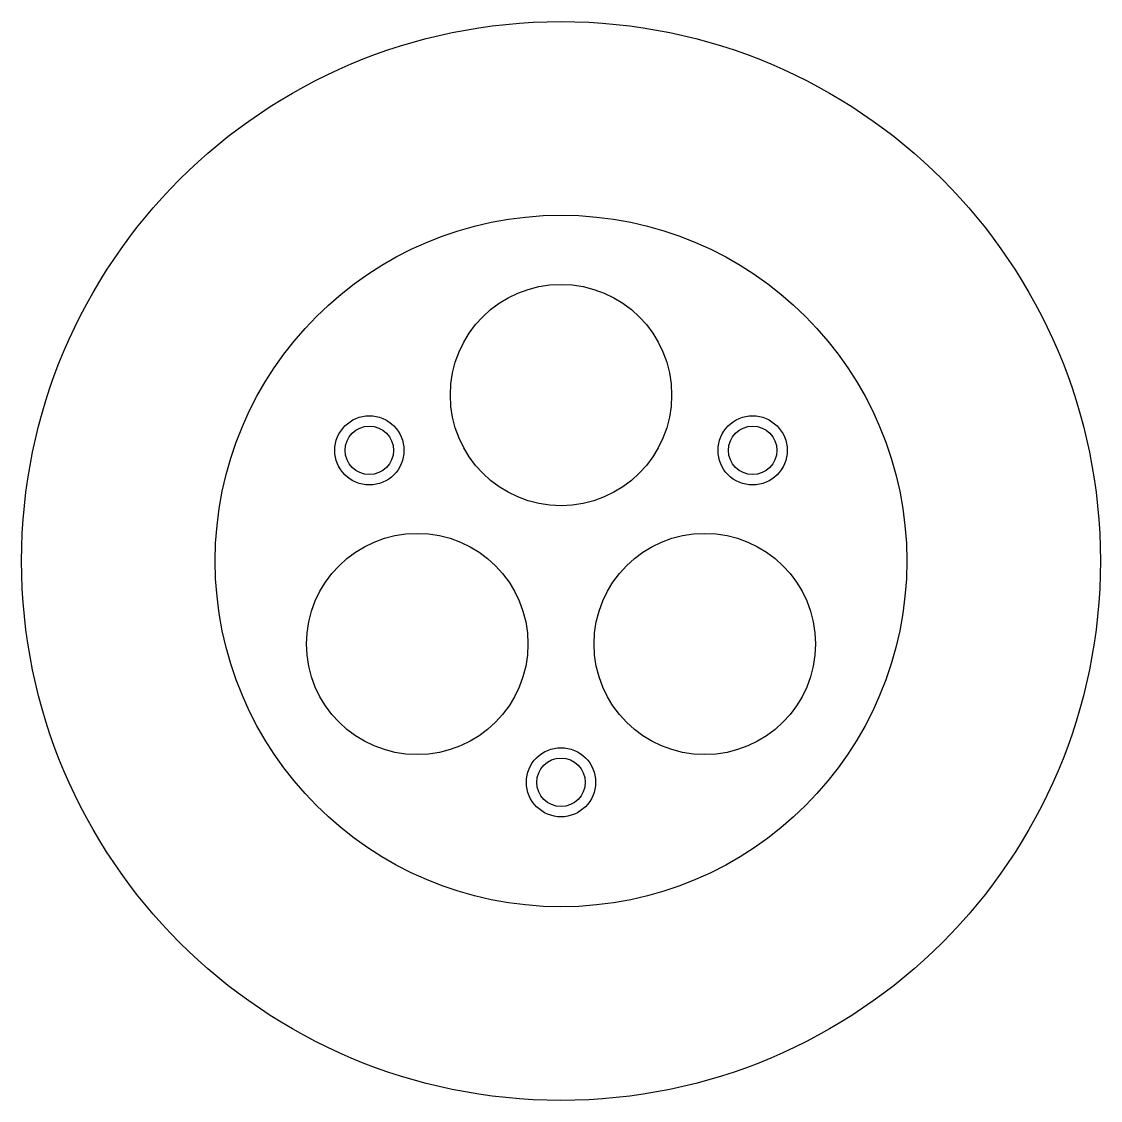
# Model space of a CAD drawing. Header units: millimetres. Extents: x -19.5 to 19.5, y -1 to 38.
import ezdxf

# ---------------------------------------------------------------- set-up
doc = ezdxf.new("R2010")
doc.units = ezdxf.units.MM
doc.layers.get('0').update_dxf_attribs({"linetype": 'CONTINUOUS'})

msp = doc.modelspace()

# ---------------------------------------------------------------- linework, layer by layer
for centre, radius in [((0, 18.5), 19.5), ((0, 18.5), 12.5), ((0, 24.5), 4), ((-6.928, 22.5), 1.25), ((6.928, 22.5), 1.25), ((-6.928, 22.5), 0.875), ((6.928, 22.5), 0.875), ((-5.196, 15.5), 4), ((5.196, 15.5), 4), ((0, 10.5), 1.25), ((0, 10.5), 0.875)]:
    msp.add_circle(centre, radius)

doc.saveas('drawing.dxf')
